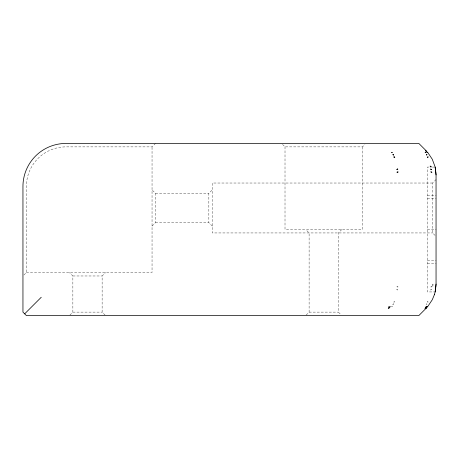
<?xml version="1.0" encoding="UTF-8"?>
<svg xmlns="http://www.w3.org/2000/svg" width="459" height="459" viewBox="0 0 459 459"><rect width="100%" height="100%" fill="white"/><g stroke="black" fill="none" stroke-linecap="round" stroke-linejoin="round"><path stroke-width="0.34" stroke-dasharray="2.29 1.72" d="M388.957 306.446L388.612 308.431L389.68 306.446L389.123 308.431L390.374 306.446L389.456 308.431L388.09 308.431L388.957 306.446L388.325 308.431M388.905 308.431L389.68 306.446M425.177 306.446L425.705 306.446M23.931 274.993L26.392 272.531L26.392 186.469A39.589 39.589 0 0 1 65.981 146.88L152.044 146.88L155.486 143.438M105.077 315.069L102.127 312.12L102.127 275.974L105.57 272.531M152.044 226.058L155.486 222.615L155.486 193.354L152.044 189.911M69.917 315.069L72.866 312.12L72.866 275.974L69.424 272.531M212.287 226.058L208.845 222.615L208.845 193.354L212.287 189.911M282.549 144.424L285.01 146.88L362.467 146.88L364.928 144.424M341.812 229.5L338.369 232.942L338.369 312.12L341.318 315.069M435.069 235.404L432.607 232.942L432.607 183.026L436.05 179.584M306.159 315.069L309.108 312.12L309.108 232.942L305.665 229.5M428.844 167.065L427.444 167.065L427.444 291.941L434.444 291.941M432.344 167.065L434.444 167.065M432.607 183.026L212.287 183.026L212.287 232.942L432.607 232.942M155.486 193.354L208.845 193.354M427.444 195.557L436.05 195.557M427.444 198.282L436.05 198.282M155.486 222.615L208.845 222.615M427.444 229.5L436.05 229.5M427.444 260.723L436.05 260.723M427.444 263.443L436.05 263.443M26.392 272.531L152.044 272.531L152.044 146.88M72.866 275.974L102.127 275.974M72.866 312.12L102.127 312.12M309.108 312.12L338.369 312.12M362.467 146.88L362.467 229.5L285.01 229.5L285.01 146.88M432.935 284.092L432.848 286.789L432.935 284.092M397.987 286.789L397.959 287.087L396.886 286.789L397.987 286.789M430.932 286.789L430.909 287.087L431.942 286.789L430.932 286.789M397.758 289.474L397.678 290.065L396.679 289.474L397.758 289.474M430.708 289.474L430.628 290.065L431.701 289.474L430.708 289.474M394.786 301.293L394.47 302.079L393.69 302.079L394.786 301.293M427.731 301.293L427.421 302.079L428.138 302.079L427.731 301.293M393.65 303.824L393.409 304.323L392.726 304.323L393.65 303.824M426.595 303.824L426.359 304.323L426.985 304.323L426.595 303.824M392.359 306.21L391.653 306.446L392.359 306.21"/><path stroke-width="0.69" d="M435.786 171.546L435.143 167.065L436.05 174.908L436.05 284.092L435.143 291.941L435.786 287.46M435.838 286.783L436.05 284.092M434.363 294.73L435.098 292.125M434.363 294.73L432.298 299.721L427.799 306.446M425.619 308.431L427.363 306.446L425.292 308.431L426.824 306.446L425.005 308.431L425.722 308.431L427.495 306.446L425.613 308.431L426.847 306.945M425.539 308.431L426.187 307.438M425.189 308.431L426.824 306.446M425.298 308.431L426.13 307.438M425.424 308.431L427.122 306.446M425.183 308.431L426.072 307.438M24.671 313.841L41.247 297.266M425.969 308.431L418.837 315.562L26.392 315.562L22.95 312.12L22.95 186.469A43.031 43.031 0 0 1 65.981 143.438L418.837 143.438L425.969 150.569M425.292 150.563L425.717 150.563L427.363 152.549L425.533 150.563M425.619 150.563L427.363 152.549M427.799 152.549L432.298 159.279L435.098 166.875M435.838 172.217L436.05 174.908M428.069 156.921L427.731 157.707L427.421 156.921L428.069 156.921M426.927 154.672L426.595 155.176L426.359 154.672L426.927 154.672M425.654 152.549L425.177 152.549L425.654 152.549M397.678 168.935L396.679 169.526L397.758 169.526L397.678 168.935M397.959 171.913L396.886 172.211L397.987 172.211L397.959 171.913M392.227 152.549L391.653 152.554L392.227 152.549M393.409 154.677L392.726 154.677L393.65 155.176L393.409 154.677M394.47 156.921L393.69 156.921L394.786 157.707L394.47 156.921M431.202 166.869L430.335 166.875L430.163 166.003L431.202 166.875M431.603 169.526L430.708 169.526L430.628 168.935L431.603 169.526M431.844 172.211L430.909 171.913L431.844 172.211"/></g></svg>
